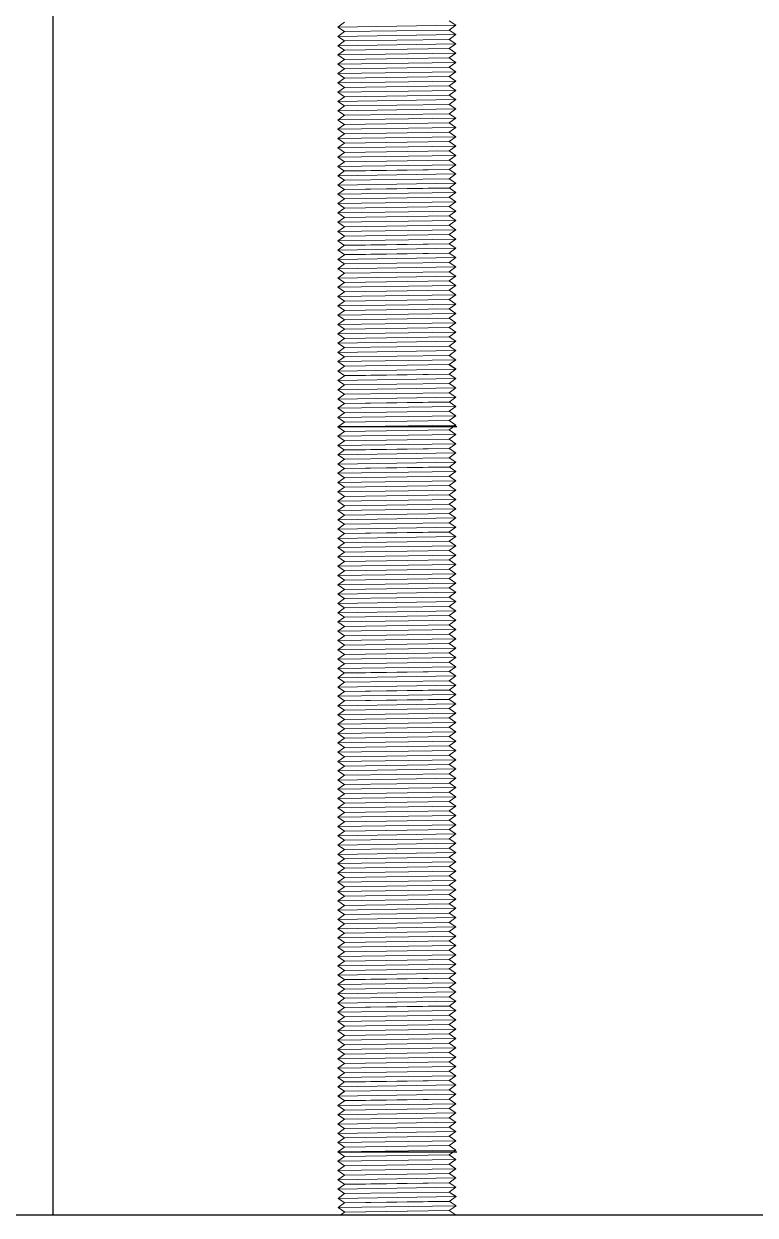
# Model space of a CAD drawing. Header units: millimetres. Extents: x -17263 to -7565, y 1486 to 4446.
# Drawn here: x -8847.3 to -8816.6, y 2402.3 to 2452.3 of the extents above; entities that cross this region are included whole.
import ezdxf

# ---------------------------------------------------------------- set-up
doc = ezdxf.new("R2010")
doc.units = ezdxf.units.MM
doc.layers.add('Color-7', color=7, linetype='Continuous', lineweight=0)
doc.layers.add('PIPING', color=3, linetype='Continuous')

msp = doc.modelspace()

# ---------------------------------------------------------------- linework, layer by layer
for p, q in [((-8846.033, 2496.521), (-8846.033, 2402.3)), ((-8880.865, 2402.3), (-8785.865, 2402.3)), ((-8880.414, 2402.3), (-8817.914, 2402.3)), ((-8880.377, 2402.3), (-8805.377, 2402.3))]:
    msp.add_line(p, q)
at = {"layer": 'Color-7', "linetype": 'Continuous', "lineweight": 0}
for p, q in [((-8829.41, 2452.447), (-8829.122, 2452.256)), ((-8833.802, 2452.381), (-8834.075, 2452.181)), ((-8834.075, 2452.181), (-8829.122, 2452.256)), ((-8833.796, 2451.99), (-8834.075, 2452.181)), ((-8833.802, 2451.989), (-8834.075, 2451.789)), ((-8833.802, 2451.989), (-8829.41, 2452.055)), ((-8833.796, 2451.99), (-8829.41, 2452.057)), ((-8833.796, 2451.99), (-8829.404, 2452.057)), ((-8829.41, 2452.057), (-8829.122, 2452.256)), ((-8829.41, 2452.055), (-8829.122, 2451.864)), ((-8834.075, 2451.79), (-8829.122, 2451.864)), ((-8833.796, 2451.598), (-8834.075, 2451.789)), ((-8833.802, 2451.599), (-8834.075, 2451.4)), ((-8834.075, 2451.4), (-8829.122, 2451.475)), ((-8833.802, 2451.599), (-8829.41, 2451.665)), ((-8833.796, 2451.598), (-8829.41, 2451.665)), ((-8833.796, 2451.598), (-8829.404, 2451.665)), ((-8829.41, 2451.665), (-8829.122, 2451.864)), ((-8829.41, 2451.665), (-8829.122, 2451.475)), ((-8829.41, 2451.275), (-8829.122, 2451.475)), ((-8833.796, 2451.209), (-8834.075, 2451.4)), ((-8833.802, 2451.208), (-8834.075, 2451.009)), ((-8834.075, 2451.009), (-8829.122, 2451.084)), ((-8833.796, 2450.818), (-8834.075, 2451.009)), ((-8833.802, 2451.208), (-8829.41, 2451.275)), ((-8833.796, 2451.209), (-8829.41, 2451.275)), ((-8833.796, 2451.209), (-8829.404, 2451.275)), ((-8829.41, 2451.275), (-8829.122, 2451.084)), ((-8829.41, 2450.885), (-8829.122, 2451.084)), ((-8833.802, 2450.819), (-8834.075, 2450.62)), ((-8834.075, 2450.62), (-8829.122, 2450.695)), ((-8833.796, 2450.429), (-8834.075, 2450.62)), ((-8833.802, 2450.819), (-8829.41, 2450.885)), ((-8833.802, 2450.428), (-8829.41, 2450.494)), ((-8833.796, 2450.818), (-8829.41, 2450.885)), ((-8833.796, 2450.818), (-8829.404, 2450.885)), ((-8833.796, 2450.429), (-8829.41, 2450.495)), ((-8833.796, 2450.429), (-8829.404, 2450.495)), ((-8829.41, 2450.885), (-8829.122, 2450.695)), ((-8829.41, 2450.495), (-8829.122, 2450.695)), ((-8829.41, 2450.494), (-8829.122, 2450.304)), ((-8833.802, 2450.428), (-8834.075, 2450.229)), ((-8834.075, 2450.229), (-8829.122, 2450.304)), ((-8833.796, 2450.038), (-8834.075, 2450.229)), ((-8833.802, 2450.039), (-8834.075, 2449.84)), ((-8833.802, 2450.039), (-8829.41, 2450.105)), ((-8833.796, 2450.038), (-8829.41, 2450.104)), ((-8833.796, 2450.038), (-8829.404, 2450.104)), ((-8829.41, 2450.104), (-8829.122, 2450.304)), ((-8829.41, 2450.105), (-8829.122, 2449.915)), ((-8834.075, 2449.84), (-8829.122, 2449.915)), ((-8833.796, 2449.649), (-8834.075, 2449.84)), ((-8833.802, 2449.649), (-8834.075, 2449.449)), ((-8834.075, 2449.449), (-8829.122, 2449.524)), ((-8833.796, 2449.258), (-8834.075, 2449.449)), ((-8833.802, 2449.649), (-8829.41, 2449.715)), ((-8833.796, 2449.649), (-8829.41, 2449.715)), ((-8833.796, 2449.649), (-8829.404, 2449.715)), ((-8829.41, 2449.715), (-8829.122, 2449.915)), ((-8829.41, 2449.715), (-8829.122, 2449.524)), ((-8829.41, 2449.325), (-8829.122, 2449.524)), ((-8833.802, 2449.259), (-8834.075, 2449.06)), ((-8834.075, 2449.06), (-8829.122, 2449.135)), ((-8833.796, 2448.868), (-8834.075, 2449.06)), ((-8833.802, 2449.259), (-8829.41, 2449.325)), ((-8833.802, 2448.868), (-8829.41, 2448.935)), ((-8833.796, 2449.258), (-8829.41, 2449.325)), ((-8833.796, 2449.258), (-8829.404, 2449.325)), ((-8833.796, 2448.869), (-8829.41, 2448.935)), ((-8833.796, 2448.869), (-8829.404, 2448.935)), ((-8829.41, 2449.325), (-8829.122, 2449.135)), ((-8829.41, 2448.935), (-8829.122, 2449.135)), ((-8829.41, 2448.935), (-8829.122, 2448.744)), ((-8833.802, 2448.868), (-8834.075, 2448.669)), ((-8834.075, 2448.669), (-8829.122, 2448.744)), ((-8833.796, 2448.478), (-8834.075, 2448.669)), ((-8833.802, 2448.479), (-8834.075, 2448.279)), ((-8833.802, 2448.479), (-8829.41, 2448.545)), ((-8833.796, 2448.478), (-8829.41, 2448.545)), ((-8833.796, 2448.478), (-8829.404, 2448.544)), ((-8829.41, 2448.545), (-8829.122, 2448.744)), ((-8829.41, 2448.545), (-8829.122, 2448.354)), ((-8834.075, 2448.28), (-8829.122, 2448.354)), ((-8833.796, 2448.088), (-8834.075, 2448.279)), ((-8833.802, 2448.088), (-8834.075, 2447.889)), ((-8834.075, 2447.889), (-8829.122, 2447.964)), ((-8833.802, 2448.088), (-8829.41, 2448.154)), ((-8833.796, 2448.088), (-8829.41, 2448.155)), ((-8833.796, 2448.088), (-8829.404, 2448.155)), ((-8829.41, 2448.155), (-8829.122, 2448.354)), ((-8829.41, 2448.154), (-8829.122, 2447.964)), ((-8829.41, 2447.764), (-8829.122, 2447.964)), ((-8833.796, 2447.698), (-8834.075, 2447.889)), ((-8833.802, 2447.699), (-8834.075, 2447.499)), ((-8834.075, 2447.5), (-8829.122, 2447.574)), ((-8833.796, 2447.308), (-8834.075, 2447.499)), ((-8833.802, 2447.699), (-8829.41, 2447.765)), ((-8833.796, 2447.698), (-8829.41, 2447.764)), ((-8833.796, 2447.698), (-8829.404, 2447.764)), ((-8829.41, 2447.765), (-8829.122, 2447.574)), ((-8829.41, 2447.375), (-8829.122, 2447.574)), ((-8833.802, 2447.307), (-8834.075, 2447.108)), ((-8834.075, 2447.108), (-8829.122, 2447.183)), ((-8833.796, 2446.917), (-8834.075, 2447.108)), ((-8833.802, 2447.307), (-8829.41, 2447.374)), ((-8833.802, 2446.918), (-8829.41, 2446.984)), ((-8833.796, 2447.309), (-8829.41, 2447.375)), ((-8833.796, 2447.309), (-8829.404, 2447.375)), ((-8833.796, 2446.917), (-8829.41, 2446.984)), ((-8833.796, 2446.917), (-8829.404, 2446.984)), ((-8829.41, 2447.374), (-8829.122, 2447.183)), ((-8829.41, 2446.984), (-8829.122, 2447.183)), ((-8829.41, 2446.984), (-8829.122, 2446.793)), ((-8833.802, 2446.918), (-8834.075, 2446.718)), ((-8834.075, 2446.719), (-8829.122, 2446.793)), ((-8833.796, 2446.527), (-8834.075, 2446.718)), ((-8833.802, 2446.527), (-8834.075, 2446.328)), ((-8833.802, 2446.527), (-8829.41, 2446.594)), ((-8833.796, 2446.528), (-8829.41, 2446.594)), ((-8833.796, 2446.528), (-8829.404, 2446.594)), ((-8829.41, 2446.594), (-8829.122, 2446.793)), ((-8829.41, 2446.594), (-8829.122, 2446.403)), ((-8834.075, 2446.328), (-8829.122, 2446.403)), ((-8833.796, 2446.137), (-8834.075, 2446.328)), ((-8833.802, 2446.138), (-8834.075, 2445.938)), ((-8834.075, 2445.938), (-8829.122, 2446.013)), ((-8833.796, 2445.747), (-8834.075, 2445.938)), ((-8833.802, 2446.138), (-8829.41, 2446.204)), ((-8833.796, 2446.137), (-8829.41, 2446.203)), ((-8833.796, 2446.137), (-8829.404, 2446.203)), ((-8829.41, 2446.203), (-8829.122, 2446.403)), ((-8829.41, 2446.204), (-8829.122, 2446.013)), ((-8829.41, 2445.814), (-8829.122, 2446.013)), ((-8833.802, 2445.747), (-8834.075, 2445.548)), ((-8834.075, 2445.548), (-8829.122, 2445.623)), ((-8833.796, 2445.357), (-8834.075, 2445.548)), ((-8833.802, 2445.747), (-8829.41, 2445.813)), ((-8833.796, 2445.747), (-8829.41, 2445.814)), ((-8833.796, 2445.747), (-8829.404, 2445.814)), ((-8829.41, 2445.813), (-8829.122, 2445.623)), ((-8829.41, 2445.423), (-8829.122, 2445.623)), ((-8833.802, 2445.358), (-8834.075, 2445.158)), ((-8834.075, 2445.158), (-8829.122, 2445.233)), ((-8833.796, 2444.967), (-8834.075, 2445.158)), ((-8833.802, 2444.967), (-8834.075, 2444.768)), ((-8833.802, 2445.358), (-8829.41, 2445.424)), ((-8833.802, 2444.967), (-8829.41, 2445.033)), ((-8833.796, 2445.357), (-8829.41, 2445.423)), ((-8833.796, 2445.357), (-8829.404, 2445.423)), ((-8833.796, 2444.967), (-8829.41, 2445.034)), ((-8833.796, 2444.967), (-8829.404, 2445.034)), ((-8829.41, 2445.424), (-8829.122, 2445.233)), ((-8829.41, 2445.034), (-8829.122, 2445.233)), ((-8829.41, 2445.033), (-8829.122, 2444.843)), ((-8834.075, 2444.768), (-8829.122, 2444.843)), ((-8833.796, 2444.577), (-8834.075, 2444.768)), ((-8833.802, 2444.577), (-8834.075, 2444.378)), ((-8834.075, 2444.378), (-8829.122, 2444.453)), ((-8833.802, 2444.577), (-8829.41, 2444.643)), ((-8833.796, 2444.577), (-8829.41, 2444.643)), ((-8833.796, 2444.577), (-8829.404, 2444.643)), ((-8829.41, 2444.643), (-8829.122, 2444.843)), ((-8829.41, 2444.643), (-8829.122, 2444.453)), ((-8829.41, 2444.253), (-8829.122, 2444.453)), ((-8833.796, 2444.187), (-8834.075, 2444.378)), ((-8833.802, 2444.186), (-8834.075, 2443.987)), ((-8834.075, 2443.987), (-8829.122, 2444.062)), ((-8833.796, 2443.796), (-8834.075, 2443.987)), ((-8833.802, 2444.186), (-8829.41, 2444.253)), ((-8833.796, 2444.187), (-8829.41, 2444.253)), ((-8833.796, 2444.187), (-8829.404, 2444.253)), ((-8829.41, 2444.253), (-8829.122, 2444.062)), ((-8829.41, 2443.863), (-8829.122, 2444.062)), ((-8833.802, 2443.797), (-8834.075, 2443.598)), ((-8834.075, 2443.598), (-8829.122, 2443.673)), ((-8833.796, 2443.407), (-8834.075, 2443.598)), ((-8833.802, 2443.797), (-8829.41, 2443.863)), ((-8833.802, 2443.406), (-8829.41, 2443.472)), ((-8833.796, 2443.796), (-8829.41, 2443.863)), ((-8833.796, 2443.796), (-8829.404, 2443.863)), ((-8833.796, 2443.407), (-8829.41, 2443.473)), ((-8833.796, 2443.407), (-8829.404, 2443.473)), ((-8829.41, 2443.863), (-8829.122, 2443.673)), ((-8829.41, 2443.473), (-8829.122, 2443.673)), ((-8829.41, 2443.473), (-8829.122, 2443.282)), ((-8833.802, 2443.406), (-8834.075, 2443.207)), ((-8834.075, 2443.207), (-8829.122, 2443.282)), ((-8833.796, 2443.016), (-8834.075, 2443.207)), ((-8833.802, 2443.017), (-8834.075, 2442.818)), ((-8833.802, 2443.017), (-8829.41, 2443.083)), ((-8833.796, 2443.016), (-8829.41, 2443.082)), ((-8833.796, 2443.016), (-8829.404, 2443.082)), ((-8829.41, 2443.082), (-8829.122, 2443.282)), ((-8829.41, 2443.083), (-8829.122, 2442.893)), ((-8834.075, 2442.818), (-8829.122, 2442.893)), ((-8833.796, 2442.627), (-8834.075, 2442.818)), ((-8833.802, 2442.624), (-8834.075, 2442.425)), ((-8834.075, 2442.425), (-8829.122, 2442.5)), ((-8833.802, 2442.624), (-8829.41, 2442.69)), ((-8833.796, 2442.627), (-8829.41, 2442.693)), ((-8833.796, 2442.627), (-8829.404, 2442.693)), ((-8829.41, 2442.693), (-8829.122, 2442.893)), ((-8829.41, 2442.69), (-8829.122, 2442.5)), ((-8829.41, 2442.3), (-8829.122, 2442.5)), ((-8833.796, 2442.234), (-8834.075, 2442.425)), ((-8833.802, 2442.234), (-8834.075, 2442.035)), ((-8834.075, 2442.035), (-8829.122, 2442.11)), ((-8833.796, 2441.844), (-8834.075, 2442.035)), ((-8833.802, 2442.234), (-8829.41, 2442.3)), ((-8833.796, 2442.234), (-8829.41, 2442.3)), ((-8833.796, 2442.234), (-8829.404, 2442.3)), ((-8829.41, 2442.3), (-8829.122, 2442.11)), ((-8829.41, 2441.91), (-8829.122, 2442.11)), ((-8833.802, 2441.843), (-8834.075, 2441.644)), ((-8834.075, 2441.644), (-8829.122, 2441.719)), ((-8833.796, 2441.453), (-8834.075, 2441.644)), ((-8833.802, 2441.454), (-8834.075, 2441.255)), ((-8833.802, 2441.843), (-8829.41, 2441.91)), ((-8833.802, 2441.454), (-8829.41, 2441.52)), ((-8833.796, 2441.844), (-8829.41, 2441.91)), ((-8833.796, 2441.844), (-8829.404, 2441.91)), ((-8833.796, 2441.453), (-8829.41, 2441.52)), ((-8833.796, 2441.453), (-8829.404, 2441.52)), ((-8829.41, 2441.91), (-8829.122, 2441.719)), ((-8829.41, 2441.52), (-8829.122, 2441.719)), ((-8829.41, 2441.52), (-8829.122, 2441.33)), ((-8834.075, 2441.255), (-8829.122, 2441.33)), ((-8833.796, 2441.064), (-8834.075, 2441.255)), ((-8833.802, 2441.063), (-8834.075, 2440.864)), ((-8834.075, 2440.864), (-8829.122, 2440.939)), ((-8833.802, 2441.063), (-8829.41, 2441.129)), ((-8833.796, 2441.064), (-8829.41, 2441.13)), ((-8833.796, 2441.064), (-8829.404, 2441.13)), ((-8829.41, 2441.13), (-8829.122, 2441.33)), ((-8829.41, 2441.13), (-8829.122, 2440.939)), ((-8829.41, 2440.739), (-8829.122, 2440.939)), ((-8833.796, 2440.673), (-8834.075, 2440.864)), ((-8833.802, 2440.674), (-8834.075, 2440.475)), ((-8834.075, 2440.475), (-8829.122, 2440.55)), ((-8833.796, 2440.284), (-8834.075, 2440.475)), ((-8833.802, 2440.674), (-8829.41, 2440.74)), ((-8833.796, 2440.673), (-8829.41, 2440.739)), ((-8833.796, 2440.673), (-8829.404, 2440.739)), ((-8829.41, 2440.74), (-8829.122, 2440.55)), ((-8829.41, 2440.35), (-8829.122, 2440.55)), ((-8833.802, 2440.28), (-8834.075, 2440.081)), ((-8834.075, 2440.081), (-8829.122, 2440.156)), ((-8833.796, 2439.89), (-8834.075, 2440.081)), ((-8833.802, 2440.28), (-8829.41, 2440.346)), ((-8833.802, 2439.89), (-8829.41, 2439.956)), ((-8833.796, 2440.284), (-8829.41, 2440.35)), ((-8833.796, 2440.284), (-8829.404, 2440.35)), ((-8833.796, 2439.89), (-8829.41, 2439.956)), ((-8833.796, 2439.89), (-8829.404, 2439.956)), ((-8829.41, 2440.346), (-8829.122, 2440.156)), ((-8829.41, 2439.956), (-8829.122, 2440.156)), ((-8829.41, 2439.956), (-8829.122, 2439.766)), ((-8833.802, 2439.89), (-8834.075, 2439.691)), ((-8834.075, 2439.691), (-8829.122, 2439.766)), ((-8833.796, 2439.5), (-8834.075, 2439.691)), ((-8833.802, 2439.5), (-8834.075, 2439.3)), ((-8833.802, 2439.5), (-8829.41, 2439.566)), ((-8833.796, 2439.5), (-8829.41, 2439.566)), ((-8833.796, 2439.5), (-8829.404, 2439.566)), ((-8829.41, 2439.566), (-8829.122, 2439.766)), ((-8829.41, 2439.566), (-8829.122, 2439.375)), ((-8834.075, 2439.3), (-8829.122, 2439.375)), ((-8833.796, 2439.109), (-8834.075, 2439.3)), ((-8833.802, 2439.11), (-8834.075, 2438.911)), ((-8834.075, 2438.911), (-8829.122, 2438.986)), ((-8833.802, 2439.11), (-8829.41, 2439.176)), ((-8833.796, 2439.109), (-8829.41, 2439.176)), ((-8833.796, 2439.109), (-8829.404, 2439.176)), ((-8829.41, 2439.176), (-8829.122, 2439.375)), ((-8829.41, 2439.176), (-8829.122, 2438.986)), ((-8829.41, 2438.786), (-8829.122, 2438.986)), ((-8833.796, 2438.72), (-8834.075, 2438.911)), ((-8833.802, 2438.719), (-8834.075, 2438.52)), ((-8834.075, 2438.52), (-8829.122, 2438.595)), ((-8833.796, 2438.329), (-8834.075, 2438.52)), ((-8833.802, 2438.719), (-8829.41, 2438.786)), ((-8833.796, 2438.72), (-8829.41, 2438.786)), ((-8833.796, 2438.72), (-8829.404, 2438.786)), ((-8829.41, 2438.786), (-8829.122, 2438.595)), ((-8829.41, 2438.395), (-8829.122, 2438.595)), ((-8833.802, 2438.33), (-8834.075, 2438.131)), ((-8834.075, 2438.131), (-8829.122, 2438.206)), ((-8833.796, 2437.94), (-8834.075, 2438.131)), ((-8833.796, 2437.94), (-8834.075, 2437.736)), ((-8833.802, 2437.936), (-8834.075, 2437.736)), ((-8833.802, 2438.33), (-8829.41, 2438.396)), ((-8833.796, 2438.329), (-8829.41, 2438.395)), ((-8833.796, 2438.329), (-8829.404, 2438.395)), ((-8833.796, 2437.94), (-8829.41, 2438.006)), ((-8833.796, 2437.94), (-8829.404, 2438.006)), ((-8829.41, 2438.396), (-8829.122, 2438.206)), ((-8829.41, 2438.006), (-8829.122, 2438.206)), ((-8829.41, 2438.002), (-8829.122, 2437.811)), ((-8829.404, 2438.006), (-8829.127, 2437.823)), ((-8834.075, 2437.736), (-8829.122, 2437.811)), ((-8833.796, 2437.545), (-8834.075, 2437.736)), ((-8833.802, 2437.541), (-8834.075, 2437.342)), ((-8833.802, 2437.541), (-8829.41, 2437.608)), ((-8833.796, 2437.545), (-8829.41, 2437.612)), ((-8833.796, 2437.545), (-8829.404, 2437.612)), ((-8829.41, 2437.612), (-8829.122, 2437.811)), ((-8829.41, 2437.608), (-8829.122, 2437.417)), ((-8834.075, 2437.342), (-8829.122, 2437.417)), ((-8833.796, 2437.151), (-8834.075, 2437.342)), ((-8833.802, 2437.152), (-8834.075, 2436.952)), ((-8834.075, 2436.953), (-8829.122, 2437.027)), ((-8833.796, 2436.761), (-8834.075, 2436.952)), ((-8833.802, 2437.152), (-8829.41, 2437.218)), ((-8833.796, 2437.151), (-8829.41, 2437.218)), ((-8833.796, 2437.151), (-8829.404, 2437.218)), ((-8829.41, 2437.218), (-8829.122, 2437.417)), ((-8829.41, 2437.218), (-8829.122, 2437.027)), ((-8829.41, 2436.828), (-8829.122, 2437.027)), ((-8833.802, 2436.761), (-8834.075, 2436.562)), ((-8834.075, 2436.562), (-8829.122, 2436.637)), ((-8833.796, 2436.371), (-8834.075, 2436.562)), ((-8833.802, 2436.761), (-8829.41, 2436.828)), ((-8833.802, 2436.372), (-8829.41, 2436.438)), ((-8833.796, 2436.762), (-8829.41, 2436.828)), ((-8833.796, 2436.762), (-8829.404, 2436.828)), ((-8833.796, 2436.371), (-8829.41, 2436.437)), ((-8833.796, 2436.371), (-8829.404, 2436.437)), ((-8829.41, 2436.828), (-8829.122, 2436.637)), ((-8829.41, 2436.437), (-8829.122, 2436.637)), ((-8829.41, 2436.438), (-8829.122, 2436.247)), ((-8833.802, 2436.372), (-8834.075, 2436.172)), ((-8834.075, 2436.172), (-8829.122, 2436.247)), ((-8833.796, 2435.981), (-8834.075, 2436.172)), ((-8833.802, 2435.981), (-8834.075, 2435.782)), ((-8833.802, 2435.981), (-8829.41, 2436.047)), ((-8833.796, 2435.981), (-8829.41, 2436.048)), ((-8833.796, 2435.981), (-8829.404, 2436.048)), ((-8829.41, 2436.048), (-8829.122, 2436.247)), ((-8829.41, 2436.047), (-8829.122, 2435.857)), ((-8834.075, 2435.782), (-8829.122, 2435.857)), ((-8833.796, 2435.591), (-8834.075, 2435.782)), ((-8833.802, 2435.592), (-8834.075, 2435.392)), ((-8833.802, 2435.592), (-8834.075, 2435.392)), ((-8834.075, 2435.393), (-8829.122, 2435.467)), ((-8834.075, 2435.393), (-8829.122, 2435.467)), ((-8833.802, 2435.592), (-8829.41, 2435.658)), ((-8833.802, 2435.592), (-8829.41, 2435.658)), ((-8833.796, 2435.591), (-8829.41, 2435.657)), ((-8833.796, 2435.591), (-8829.404, 2435.657)), ((-8829.41, 2435.657), (-8829.122, 2435.857)), ((-8829.41, 2435.658), (-8829.122, 2435.467)), ((-8829.41, 2435.658), (-8829.122, 2435.467)), ((-8829.41, 2435.268), (-8829.122, 2435.467)), ((-8829.237, 2435.388), (-8829.122, 2435.467)), ((-8833.796, 2435.201), (-8834.075, 2435.392)), ((-8833.802, 2435.202), (-8834.075, 2435.003)), ((-8834.075, 2435.003), (-8829.122, 2435.078)), ((-8833.796, 2434.812), (-8834.075, 2435.003)), ((-8833.802, 2435.202), (-8829.41, 2435.268)), ((-8833.796, 2435.201), (-8829.41, 2435.268)), ((-8833.796, 2435.201), (-8829.404, 2435.268)), ((-8829.41, 2435.268), (-8829.122, 2435.078)), ((-8829.41, 2434.878), (-8829.122, 2435.078)), ((-8833.802, 2434.811), (-8834.075, 2434.612)), ((-8834.075, 2434.612), (-8829.122, 2434.687)), ((-8833.796, 2434.421), (-8834.075, 2434.612)), ((-8833.802, 2434.811), (-8829.41, 2434.878)), ((-8833.802, 2434.422), (-8829.41, 2434.488)), ((-8833.796, 2434.812), (-8829.41, 2434.878)), ((-8833.796, 2434.812), (-8829.404, 2434.878)), ((-8833.796, 2434.421), (-8829.41, 2434.488)), ((-8833.796, 2434.421), (-8829.404, 2434.488)), ((-8829.41, 2434.878), (-8829.122, 2434.687)), ((-8829.41, 2434.488), (-8829.122, 2434.687)), ((-8829.41, 2434.488), (-8829.122, 2434.298)), ((-8833.802, 2434.422), (-8834.075, 2434.223)), ((-8834.075, 2434.223), (-8829.122, 2434.298)), ((-8833.796, 2434.032), (-8834.075, 2434.223)), ((-8833.802, 2434.031), (-8834.075, 2433.832)), ((-8833.802, 2434.031), (-8829.41, 2434.097)), ((-8833.796, 2434.032), (-8829.41, 2434.098)), ((-8833.796, 2434.032), (-8829.404, 2434.098)), ((-8829.41, 2434.098), (-8829.122, 2434.298)), ((-8829.41, 2434.097), (-8829.122, 2433.907)), ((-8834.075, 2433.832), (-8829.122, 2433.907)), ((-8833.796, 2433.641), (-8834.075, 2433.832)), ((-8833.802, 2433.642), (-8834.075, 2433.443)), ((-8834.075, 2433.443), (-8829.122, 2433.518)), ((-8833.796, 2433.252), (-8834.075, 2433.443)), ((-8833.802, 2433.642), (-8829.41, 2433.708)), ((-8833.796, 2433.641), (-8829.41, 2433.707)), ((-8833.796, 2433.641), (-8829.404, 2433.707)), ((-8829.41, 2433.707), (-8829.122, 2433.907)), ((-8829.41, 2433.708), (-8829.122, 2433.518)), ((-8829.41, 2433.318), (-8829.122, 2433.518)), ((-8833.802, 2433.252), (-8834.075, 2433.052)), ((-8834.075, 2433.052), (-8829.122, 2433.127)), ((-8833.796, 2432.861), (-8834.075, 2433.052)), ((-8833.802, 2433.252), (-8829.41, 2433.318)), ((-8833.802, 2432.862), (-8829.41, 2432.928)), ((-8833.796, 2433.252), (-8829.41, 2433.318)), ((-8833.796, 2433.252), (-8829.404, 2433.318)), ((-8833.796, 2432.861), (-8829.41, 2432.928)), ((-8833.796, 2432.861), (-8829.404, 2432.928)), ((-8829.41, 2433.318), (-8829.122, 2433.127)), ((-8829.41, 2432.928), (-8829.122, 2433.127)), ((-8829.41, 2432.928), (-8829.122, 2432.738)), ((-8833.802, 2432.862), (-8834.075, 2432.663)), ((-8834.075, 2432.663), (-8829.122, 2432.738)), ((-8833.796, 2432.471), (-8834.075, 2432.663)), ((-8833.802, 2432.471), (-8834.075, 2432.272)), ((-8833.802, 2432.471), (-8829.41, 2432.538)), ((-8833.796, 2432.472), (-8829.41, 2432.538)), ((-8833.796, 2432.472), (-8829.404, 2432.538)), ((-8829.41, 2432.538), (-8829.122, 2432.738)), ((-8829.41, 2432.538), (-8829.122, 2432.347)), ((-8834.075, 2432.272), (-8829.122, 2432.347)), ((-8833.796, 2432.081), (-8834.075, 2432.272)), ((-8833.802, 2432.082), (-8834.075, 2431.882)), ((-8834.075, 2431.883), (-8829.122, 2431.957)), ((-8833.802, 2432.082), (-8829.41, 2432.148)), ((-8833.796, 2432.081), (-8829.41, 2432.148)), ((-8833.796, 2432.081), (-8829.404, 2432.147)), ((-8829.41, 2432.148), (-8829.122, 2432.347)), ((-8829.41, 2432.148), (-8829.122, 2431.957)), ((-8829.41, 2431.758), (-8829.122, 2431.957)), ((-8833.796, 2431.691), (-8834.075, 2431.882)), ((-8833.802, 2431.691), (-8834.075, 2431.492)), ((-8834.075, 2431.492), (-8829.122, 2431.567)), ((-8833.796, 2431.301), (-8834.075, 2431.492)), ((-8833.802, 2431.691), (-8829.41, 2431.757)), ((-8833.796, 2431.691), (-8829.41, 2431.758)), ((-8833.796, 2431.691), (-8829.404, 2431.758)), ((-8829.41, 2431.757), (-8829.122, 2431.567)), ((-8829.41, 2431.367), (-8829.122, 2431.567)), ((-8833.802, 2431.302), (-8834.075, 2431.102)), ((-8834.075, 2431.103), (-8829.122, 2431.177)), ((-8833.796, 2430.911), (-8834.075, 2431.102)), ((-8833.802, 2431.302), (-8829.41, 2431.368)), ((-8833.802, 2430.91), (-8829.41, 2430.977)), ((-8833.796, 2431.301), (-8829.41, 2431.367)), ((-8833.796, 2431.301), (-8829.404, 2431.367)), ((-8833.796, 2430.911), (-8829.41, 2430.978)), ((-8833.796, 2430.911), (-8829.404, 2430.978)), ((-8829.41, 2431.368), (-8829.122, 2431.177)), ((-8829.41, 2430.978), (-8829.122, 2431.177)), ((-8829.41, 2430.977), (-8829.122, 2430.786)), ((-8833.802, 2430.91), (-8834.075, 2430.711)), ((-8834.075, 2430.711), (-8829.122, 2430.786)), ((-8833.796, 2430.52), (-8834.075, 2430.711)), ((-8833.802, 2430.521), (-8834.075, 2430.321)), ((-8833.802, 2430.521), (-8829.41, 2430.587)), ((-8833.796, 2430.52), (-8829.41, 2430.587)), ((-8833.796, 2430.52), (-8829.404, 2430.587)), ((-8829.41, 2430.587), (-8829.122, 2430.786)), ((-8829.41, 2430.587), (-8829.122, 2430.396)), ((-8834.075, 2430.322), (-8829.122, 2430.396)), ((-8833.796, 2430.13), (-8834.075, 2430.321)), ((-8833.802, 2430.13), (-8834.075, 2429.931)), ((-8834.075, 2429.931), (-8829.122, 2430.006)), ((-8833.796, 2429.74), (-8834.075, 2429.931)), ((-8833.802, 2430.13), (-8829.41, 2430.197)), ((-8833.796, 2430.13), (-8829.41, 2430.197)), ((-8833.796, 2430.13), (-8829.404, 2430.197)), ((-8829.41, 2430.197), (-8829.122, 2430.396)), ((-8829.41, 2430.197), (-8829.122, 2430.006)), ((-8829.41, 2429.806), (-8829.122, 2430.006)), ((-8833.802, 2429.741), (-8834.075, 2429.541)), ((-8834.075, 2429.541), (-8829.122, 2429.616)), ((-8833.796, 2429.35), (-8834.075, 2429.541)), ((-8833.802, 2429.741), (-8829.41, 2429.807)), ((-8833.796, 2429.74), (-8829.41, 2429.806)), ((-8833.796, 2429.74), (-8829.404, 2429.806)), ((-8829.41, 2429.807), (-8829.122, 2429.616)), ((-8829.41, 2429.417), (-8829.122, 2429.616)), ((-8833.802, 2429.35), (-8834.075, 2429.151)), ((-8834.075, 2429.151), (-8829.122, 2429.226)), ((-8833.796, 2428.96), (-8834.075, 2429.151)), ((-8833.802, 2428.961), (-8834.075, 2428.761)), ((-8833.802, 2429.35), (-8829.41, 2429.416)), ((-8833.802, 2428.961), (-8829.41, 2429.027)), ((-8833.796, 2429.35), (-8829.41, 2429.417)), ((-8833.796, 2429.35), (-8829.404, 2429.417)), ((-8833.796, 2428.96), (-8829.41, 2429.026)), ((-8833.796, 2428.96), (-8829.404, 2429.026)), ((-8829.41, 2429.416), (-8829.122, 2429.226)), ((-8829.41, 2429.026), (-8829.122, 2429.226)), ((-8829.41, 2429.027), (-8829.122, 2428.836)), ((-8834.075, 2428.761), (-8829.122, 2428.836)), ((-8833.796, 2428.57), (-8834.075, 2428.761)), ((-8833.802, 2428.57), (-8834.075, 2428.371)), ((-8834.075, 2428.371), (-8829.122, 2428.446)), ((-8833.802, 2428.57), (-8829.41, 2428.636)), ((-8833.796, 2428.57), (-8829.41, 2428.637)), ((-8833.796, 2428.57), (-8829.404, 2428.637)), ((-8829.41, 2428.637), (-8829.122, 2428.836)), ((-8829.41, 2428.636), (-8829.122, 2428.446)), ((-8829.41, 2428.246), (-8829.122, 2428.446)), ((-8833.796, 2428.18), (-8834.075, 2428.371)), ((-8833.802, 2428.18), (-8834.075, 2427.981)), ((-8834.075, 2427.981), (-8829.122, 2428.056)), ((-8833.796, 2427.79), (-8834.075, 2427.981)), ((-8833.802, 2428.18), (-8829.41, 2428.246)), ((-8833.796, 2428.18), (-8829.41, 2428.246)), ((-8833.796, 2428.18), (-8829.404, 2428.246)), ((-8829.41, 2428.246), (-8829.122, 2428.056)), ((-8829.41, 2427.856), (-8829.122, 2428.056)), ((-8833.802, 2427.789), (-8834.075, 2427.59)), ((-8834.075, 2427.59), (-8829.122, 2427.665)), ((-8833.796, 2427.399), (-8834.075, 2427.59)), ((-8833.802, 2427.789), (-8829.41, 2427.856)), ((-8833.802, 2427.4), (-8829.41, 2427.466)), ((-8833.796, 2427.79), (-8829.41, 2427.856)), ((-8833.796, 2427.79), (-8829.404, 2427.856)), ((-8833.796, 2427.399), (-8829.41, 2427.466)), ((-8833.796, 2427.399), (-8829.404, 2427.466)), ((-8829.41, 2427.856), (-8829.122, 2427.665)), ((-8829.41, 2427.466), (-8829.122, 2427.665)), ((-8829.41, 2427.466), (-8829.122, 2427.276)), ((-8833.802, 2427.4), (-8834.075, 2427.201)), ((-8834.075, 2427.201), (-8829.122, 2427.276)), ((-8833.796, 2427.01), (-8834.075, 2427.201)), ((-8833.802, 2427.009), (-8834.075, 2426.81)), ((-8833.802, 2427.009), (-8829.41, 2427.075)), ((-8833.796, 2427.01), (-8829.41, 2427.076)), ((-8833.796, 2427.01), (-8829.404, 2427.076)), ((-8829.41, 2427.076), (-8829.122, 2427.276)), ((-8829.41, 2427.076), (-8829.122, 2426.885)), ((-8834.075, 2426.81), (-8829.122, 2426.885)), ((-8833.796, 2426.619), (-8834.075, 2426.81)), ((-8833.802, 2426.62), (-8834.075, 2426.421)), ((-8834.075, 2426.421), (-8829.122, 2426.496)), ((-8833.796, 2426.23), (-8834.075, 2426.421)), ((-8833.802, 2426.62), (-8829.41, 2426.686)), ((-8833.796, 2426.619), (-8829.41, 2426.685)), ((-8833.796, 2426.619), (-8829.404, 2426.685)), ((-8829.41, 2426.685), (-8829.122, 2426.885)), ((-8829.41, 2426.686), (-8829.122, 2426.496)), ((-8829.41, 2426.296), (-8829.122, 2426.496)), ((-8833.802, 2426.227), (-8834.075, 2426.028)), ((-8834.075, 2426.028), (-8829.122, 2426.103)), ((-8833.796, 2425.837), (-8834.075, 2426.028)), ((-8833.802, 2426.227), (-8829.41, 2426.293)), ((-8833.796, 2426.23), (-8829.41, 2426.296)), ((-8833.796, 2426.23), (-8829.404, 2426.296)), ((-8829.41, 2426.293), (-8829.122, 2426.103)), ((-8829.41, 2425.903), (-8829.122, 2426.103)), ((-8833.802, 2425.837), (-8834.075, 2425.638)), ((-8834.075, 2425.638), (-8829.122, 2425.713)), ((-8833.796, 2425.447), (-8834.075, 2425.638)), ((-8833.802, 2425.446), (-8834.075, 2425.247)), ((-8833.802, 2425.837), (-8829.41, 2425.903)), ((-8833.802, 2425.446), (-8829.41, 2425.513)), ((-8833.796, 2425.837), (-8829.41, 2425.903)), ((-8833.796, 2425.837), (-8829.404, 2425.903)), ((-8833.796, 2425.447), (-8829.41, 2425.513)), ((-8833.796, 2425.447), (-8829.404, 2425.513)), ((-8829.41, 2425.903), (-8829.122, 2425.713)), ((-8829.41, 2425.513), (-8829.122, 2425.713)), ((-8829.41, 2425.513), (-8829.122, 2425.322)), ((-8834.075, 2425.247), (-8829.122, 2425.322)), ((-8833.796, 2425.056), (-8834.075, 2425.247)), ((-8833.802, 2425.057), (-8834.075, 2424.858)), ((-8834.075, 2424.858), (-8829.122, 2424.933)), ((-8833.802, 2425.057), (-8829.41, 2425.123)), ((-8833.796, 2425.056), (-8829.41, 2425.123)), ((-8833.796, 2425.056), (-8829.404, 2425.123)), ((-8829.41, 2425.123), (-8829.122, 2425.322)), ((-8829.41, 2425.123), (-8829.122, 2424.933)), ((-8829.41, 2424.733), (-8829.122, 2424.933)), ((-8833.796, 2424.667), (-8834.075, 2424.858)), ((-8833.802, 2424.666), (-8834.075, 2424.467)), ((-8834.075, 2424.467), (-8829.122, 2424.542)), ((-8833.796, 2424.276), (-8834.075, 2424.467)), ((-8833.802, 2424.666), (-8829.41, 2424.732)), ((-8833.796, 2424.667), (-8829.41, 2424.733)), ((-8833.796, 2424.667), (-8829.404, 2424.733)), ((-8829.41, 2424.733), (-8829.122, 2424.542)), ((-8829.41, 2424.342), (-8829.122, 2424.542)), ((-8833.802, 2424.277), (-8834.075, 2424.078)), ((-8834.075, 2424.078), (-8829.122, 2424.153)), ((-8833.796, 2423.887), (-8834.075, 2424.078)), ((-8833.802, 2424.277), (-8829.41, 2424.343)), ((-8833.802, 2423.883), (-8829.41, 2423.949)), ((-8833.796, 2424.276), (-8829.41, 2424.342)), ((-8833.796, 2424.276), (-8829.404, 2424.342)), ((-8833.796, 2423.887), (-8829.41, 2423.953)), ((-8833.796, 2423.887), (-8829.404, 2423.953)), ((-8829.41, 2424.343), (-8829.122, 2424.153)), ((-8829.41, 2423.953), (-8829.122, 2424.153)), ((-8829.41, 2423.949), (-8829.122, 2423.759)), ((-8833.802, 2423.883), (-8834.075, 2423.684)), ((-8834.075, 2423.684), (-8829.122, 2423.759)), ((-8833.796, 2423.493), (-8834.075, 2423.684)), ((-8833.802, 2423.493), (-8834.075, 2423.294)), ((-8833.802, 2423.493), (-8829.41, 2423.559)), ((-8833.796, 2423.493), (-8829.41, 2423.559)), ((-8833.796, 2423.493), (-8829.404, 2423.559)), ((-8829.41, 2423.559), (-8829.122, 2423.759)), ((-8829.41, 2423.559), (-8829.122, 2423.369)), ((-8834.075, 2423.294), (-8829.122, 2423.369)), ((-8833.796, 2423.103), (-8834.075, 2423.294)), ((-8833.802, 2423.103), (-8834.075, 2422.903)), ((-8834.075, 2422.903), (-8829.122, 2422.978)), ((-8833.802, 2423.103), (-8829.41, 2423.169)), ((-8833.796, 2423.103), (-8829.41, 2423.169)), ((-8833.796, 2423.103), (-8829.404, 2423.169)), ((-8829.41, 2423.169), (-8829.122, 2423.369)), ((-8829.41, 2423.169), (-8829.122, 2422.978)), ((-8829.41, 2422.779), (-8829.122, 2422.978)), ((-8833.796, 2422.712), (-8834.075, 2422.903)), ((-8833.802, 2422.713), (-8834.075, 2422.514)), ((-8834.075, 2422.514), (-8829.122, 2422.589)), ((-8833.796, 2422.323), (-8834.075, 2422.514)), ((-8833.802, 2422.713), (-8829.41, 2422.779)), ((-8833.796, 2422.712), (-8829.41, 2422.779)), ((-8833.796, 2422.712), (-8829.404, 2422.779)), ((-8829.41, 2422.779), (-8829.122, 2422.589)), ((-8829.41, 2422.389), (-8829.122, 2422.589)), ((-8833.802, 2422.322), (-8834.075, 2422.123)), ((-8834.075, 2422.123), (-8829.122, 2422.198)), ((-8833.796, 2421.932), (-8834.075, 2422.123)), ((-8833.802, 2421.933), (-8834.075, 2421.734)), ((-8833.802, 2422.322), (-8829.41, 2422.389)), ((-8833.802, 2421.933), (-8829.41, 2421.999)), ((-8833.796, 2422.323), (-8829.41, 2422.389)), ((-8833.796, 2422.323), (-8829.404, 2422.389)), ((-8833.796, 2421.932), (-8829.41, 2421.998)), ((-8833.796, 2421.932), (-8829.404, 2421.998)), ((-8829.41, 2422.389), (-8829.122, 2422.198)), ((-8829.41, 2421.998), (-8829.122, 2422.198)), ((-8829.41, 2421.999), (-8829.122, 2421.809)), ((-8834.075, 2421.734), (-8829.122, 2421.809)), ((-8833.796, 2421.543), (-8834.075, 2421.734)), ((-8833.802, 2421.541), (-8834.075, 2421.342)), ((-8833.802, 2421.541), (-8829.41, 2421.607)), ((-8833.796, 2421.543), (-8829.41, 2421.609)), ((-8833.796, 2421.543), (-8829.404, 2421.609)), ((-8829.41, 2421.609), (-8829.122, 2421.809)), ((-8829.41, 2421.607), (-8829.122, 2421.417)), ((-8834.075, 2421.342), (-8829.122, 2421.417)), ((-8833.796, 2421.151), (-8834.075, 2421.342)), ((-8833.802, 2421.151), (-8834.075, 2420.952)), ((-8834.075, 2420.952), (-8829.122, 2421.027)), ((-8833.796, 2420.761), (-8834.075, 2420.952)), ((-8833.802, 2421.151), (-8829.41, 2421.218)), ((-8833.796, 2421.151), (-8829.41, 2421.217)), ((-8833.796, 2421.151), (-8829.404, 2421.217)), ((-8829.41, 2421.217), (-8829.122, 2421.417)), ((-8829.41, 2421.218), (-8829.122, 2421.027)), ((-8829.41, 2420.827), (-8829.122, 2421.027)), ((-8833.802, 2420.761), (-8834.075, 2420.562)), ((-8834.075, 2420.562), (-8829.122, 2420.637)), ((-8833.796, 2420.37), (-8834.075, 2420.562)), ((-8833.802, 2420.761), (-8829.41, 2420.827)), ((-8833.802, 2420.371), (-8829.41, 2420.437)), ((-8833.796, 2420.761), (-8829.41, 2420.827)), ((-8833.796, 2420.761), (-8829.404, 2420.827)), ((-8833.796, 2420.371), (-8829.41, 2420.437)), ((-8833.796, 2420.371), (-8829.404, 2420.437)), ((-8829.41, 2420.827), (-8829.122, 2420.637)), ((-8829.41, 2420.437), (-8829.122, 2420.637)), ((-8829.41, 2420.438), (-8829.122, 2420.247)), ((-8833.802, 2420.371), (-8834.075, 2420.172)), ((-8834.075, 2420.172), (-8829.122, 2420.247)), ((-8833.796, 2419.981), (-8834.075, 2420.172)), ((-8833.802, 2419.98), (-8834.075, 2419.781)), ((-8833.802, 2419.98), (-8829.41, 2420.047)), ((-8833.796, 2419.981), (-8829.41, 2420.047)), ((-8833.796, 2419.981), (-8829.404, 2420.047)), ((-8829.41, 2420.047), (-8829.122, 2420.247)), ((-8829.41, 2420.047), (-8829.122, 2419.856)), ((-8834.075, 2419.781), (-8829.122, 2419.856)), ((-8833.796, 2419.59), (-8834.075, 2419.781)), ((-8833.802, 2419.591), (-8834.075, 2419.392)), ((-8834.075, 2419.392), (-8829.122, 2419.467)), ((-8833.802, 2419.591), (-8829.41, 2419.657)), ((-8833.796, 2419.59), (-8829.41, 2419.657)), ((-8833.796, 2419.59), (-8829.404, 2419.657)), ((-8829.41, 2419.657), (-8829.122, 2419.856)), ((-8829.41, 2419.658), (-8829.122, 2419.467)), ((-8829.41, 2419.267), (-8829.122, 2419.467)), ((-8833.796, 2419.201), (-8834.075, 2419.392)), ((-8833.802, 2419.201), (-8834.075, 2419.002)), ((-8834.075, 2419.002), (-8829.122, 2419.077)), ((-8833.796, 2418.811), (-8834.075, 2419.002)), ((-8833.802, 2419.201), (-8829.41, 2419.267)), ((-8833.796, 2419.201), (-8829.41, 2419.267)), ((-8833.796, 2419.201), (-8829.404, 2419.267)), ((-8829.41, 2419.267), (-8829.122, 2419.077)), ((-8829.41, 2418.877), (-8829.122, 2419.077)), ((-8833.802, 2418.811), (-8834.075, 2418.612)), ((-8834.075, 2418.612), (-8829.122, 2418.687)), ((-8833.796, 2418.421), (-8834.075, 2418.612)), ((-8833.802, 2418.421), (-8834.075, 2418.221)), ((-8833.802, 2418.811), (-8829.41, 2418.877)), ((-8833.802, 2418.421), (-8829.41, 2418.487)), ((-8833.796, 2418.811), (-8829.41, 2418.877)), ((-8833.796, 2418.811), (-8829.404, 2418.877)), ((-8833.796, 2418.421), (-8829.41, 2418.487)), ((-8833.796, 2418.421), (-8829.404, 2418.487)), ((-8829.41, 2418.878), (-8829.122, 2418.687)), ((-8829.41, 2418.487), (-8829.122, 2418.687)), ((-8829.41, 2418.487), (-8829.122, 2418.296)), ((-8834.075, 2418.221), (-8829.122, 2418.296)), ((-8833.796, 2418.03), (-8834.075, 2418.221)), ((-8833.802, 2418.031), (-8834.075, 2417.832)), ((-8833.802, 2418.031), (-8829.41, 2418.097)), ((-8833.796, 2418.03), (-8829.41, 2418.097)), ((-8833.796, 2418.03), (-8829.404, 2418.097)), ((-8829.41, 2418.097), (-8829.122, 2418.296)), ((-8829.41, 2418.097), (-8829.122, 2417.907)), ((-8834.075, 2417.832), (-8829.122, 2417.907)), ((-8833.796, 2417.641), (-8834.075, 2417.832)), ((-8833.802, 2417.64), (-8834.075, 2417.441)), ((-8834.075, 2417.441), (-8829.122, 2417.516)), ((-8833.796, 2417.25), (-8834.075, 2417.441)), ((-8833.802, 2417.64), (-8829.41, 2417.707)), ((-8833.796, 2417.641), (-8829.41, 2417.707)), ((-8833.796, 2417.641), (-8829.404, 2417.707)), ((-8829.41, 2417.707), (-8829.122, 2417.907)), ((-8829.41, 2417.707), (-8829.122, 2417.516)), ((-8829.41, 2417.317), (-8829.122, 2417.516)), ((-8833.802, 2417.251), (-8834.075, 2417.052)), ((-8834.075, 2417.052), (-8829.122, 2417.127)), ((-8833.796, 2416.861), (-8834.075, 2417.052)), ((-8833.802, 2417.251), (-8829.41, 2417.317)), ((-8833.802, 2416.86), (-8829.41, 2416.926)), ((-8833.796, 2417.25), (-8829.41, 2417.317)), ((-8833.796, 2417.25), (-8829.404, 2417.316)), ((-8833.796, 2416.861), (-8829.41, 2416.927)), ((-8833.796, 2416.861), (-8829.404, 2416.927)), ((-8829.41, 2417.317), (-8829.122, 2417.127)), ((-8829.41, 2416.927), (-8829.122, 2417.127)), ((-8829.41, 2416.926), (-8829.122, 2416.736)), ((-8833.802, 2416.86), (-8834.075, 2416.661)), ((-8834.075, 2416.661), (-8829.122, 2416.736)), ((-8833.796, 2416.47), (-8834.075, 2416.661)), ((-8833.802, 2416.47), (-8834.075, 2416.271)), ((-8833.802, 2416.47), (-8829.41, 2416.536)), ((-8833.796, 2416.47), (-8829.41, 2416.536)), ((-8833.796, 2416.47), (-8829.404, 2416.536)), ((-8829.41, 2416.536), (-8829.122, 2416.736)), ((-8829.41, 2416.536), (-8829.122, 2416.346)), ((-8834.075, 2416.271), (-8829.122, 2416.346)), ((-8833.796, 2416.08), (-8834.075, 2416.271)), ((-8833.802, 2416.08), (-8834.075, 2415.88)), ((-8834.075, 2415.88), (-8829.122, 2415.955)), ((-8833.802, 2416.08), (-8829.41, 2416.146)), ((-8833.796, 2416.08), (-8829.41, 2416.146)), ((-8833.796, 2416.08), (-8829.404, 2416.146)), ((-8829.41, 2416.146), (-8829.122, 2416.346)), ((-8829.41, 2416.146), (-8829.122, 2415.955)), ((-8829.41, 2415.756), (-8829.122, 2415.955)), ((-8833.796, 2415.689), (-8834.075, 2415.88)), ((-8833.802, 2415.69), (-8834.075, 2415.491)), ((-8834.075, 2415.491), (-8829.122, 2415.566)), ((-8833.796, 2415.3), (-8834.075, 2415.491)), ((-8833.802, 2415.69), (-8829.41, 2415.756)), ((-8833.796, 2415.689), (-8829.41, 2415.756)), ((-8833.796, 2415.689), (-8829.404, 2415.756)), ((-8829.41, 2415.756), (-8829.122, 2415.566)), ((-8829.41, 2415.366), (-8829.122, 2415.566)), ((-8833.802, 2415.299), (-8834.075, 2415.1)), ((-8834.075, 2415.1), (-8829.122, 2415.175)), ((-8833.796, 2414.909), (-8834.075, 2415.1)), ((-8833.802, 2415.299), (-8829.41, 2415.366)), ((-8833.802, 2414.91), (-8829.41, 2414.976)), ((-8833.796, 2415.3), (-8829.41, 2415.366)), ((-8833.796, 2415.3), (-8829.404, 2415.366)), ((-8833.796, 2414.909), (-8829.41, 2414.975)), ((-8833.796, 2414.909), (-8829.404, 2414.975)), ((-8829.41, 2415.366), (-8829.122, 2415.175)), ((-8829.41, 2414.975), (-8829.122, 2415.175)), ((-8829.41, 2414.976), (-8829.122, 2414.786)), ((-8833.802, 2414.91), (-8834.075, 2414.711)), ((-8834.075, 2414.711), (-8829.122, 2414.786)), ((-8833.796, 2414.52), (-8834.075, 2414.711)), ((-8833.802, 2414.519), (-8834.075, 2414.32)), ((-8833.802, 2414.519), (-8829.41, 2414.585)), ((-8833.796, 2414.52), (-8829.41, 2414.586)), ((-8833.796, 2414.52), (-8829.404, 2414.586)), ((-8829.41, 2414.586), (-8829.122, 2414.786)), ((-8829.41, 2414.586), (-8829.122, 2414.395)), ((-8834.075, 2414.32), (-8829.122, 2414.395)), ((-8833.796, 2414.129), (-8834.075, 2414.32)), ((-8833.802, 2414.129), (-8834.075, 2413.93)), ((-8834.075, 2413.93), (-8829.122, 2414.005)), ((-8833.796, 2413.739), (-8834.075, 2413.93)), ((-8833.802, 2414.129), (-8829.41, 2414.196)), ((-8833.796, 2414.129), (-8829.41, 2414.195)), ((-8833.796, 2414.129), (-8829.404, 2414.195)), ((-8829.41, 2414.195), (-8829.122, 2414.395)), ((-8829.41, 2414.196), (-8829.122, 2414.005)), ((-8829.41, 2413.806), (-8829.122, 2414.005)), ((-8833.802, 2413.739), (-8834.075, 2413.54)), ((-8834.075, 2413.54), (-8829.122, 2413.615)), ((-8833.796, 2413.349), (-8834.075, 2413.54)), ((-8833.802, 2413.739), (-8829.41, 2413.805)), ((-8833.802, 2413.349), (-8829.41, 2413.416)), ((-8833.796, 2413.739), (-8829.41, 2413.806)), ((-8833.796, 2413.739), (-8829.404, 2413.805)), ((-8833.796, 2413.349), (-8829.41, 2413.415)), ((-8833.796, 2413.349), (-8829.404, 2413.415)), ((-8829.41, 2413.805), (-8829.122, 2413.615)), ((-8829.41, 2413.415), (-8829.122, 2413.615)), ((-8829.41, 2413.416), (-8829.122, 2413.225)), ((-8833.802, 2413.349), (-8834.075, 2413.15)), ((-8834.075, 2413.15), (-8829.122, 2413.225)), ((-8833.796, 2412.959), (-8834.075, 2413.15)), ((-8833.802, 2412.958), (-8834.075, 2412.759)), ((-8833.802, 2412.958), (-8829.41, 2413.025)), ((-8833.796, 2412.959), (-8829.41, 2413.025)), ((-8833.796, 2412.959), (-8829.404, 2413.025)), ((-8829.41, 2413.025), (-8829.122, 2413.225)), ((-8829.41, 2413.025), (-8829.122, 2412.834)), ((-8834.075, 2412.759), (-8829.122, 2412.834)), ((-8833.796, 2412.568), (-8834.075, 2412.759)), ((-8833.802, 2412.569), (-8834.075, 2412.37)), ((-8834.075, 2412.37), (-8829.122, 2412.445)), ((-8833.802, 2412.569), (-8829.41, 2412.636)), ((-8833.796, 2412.568), (-8829.41, 2412.635)), ((-8833.796, 2412.568), (-8829.404, 2412.635)), ((-8829.41, 2412.635), (-8829.122, 2412.834)), ((-8829.41, 2412.636), (-8829.122, 2412.445)), ((-8829.41, 2412.246), (-8829.122, 2412.445)), ((-8833.796, 2412.179), (-8834.075, 2412.37)), ((-8833.802, 2412.176), (-8834.075, 2411.977)), ((-8834.075, 2411.977), (-8829.122, 2412.052)), ((-8833.796, 2411.786), (-8834.075, 2411.977)), ((-8833.802, 2412.176), (-8829.41, 2412.242)), ((-8833.796, 2412.179), (-8829.41, 2412.246)), ((-8833.796, 2412.179), (-8829.404, 2412.245)), ((-8829.41, 2412.243), (-8829.122, 2412.052)), ((-8829.41, 2411.852), (-8829.122, 2412.052)), ((-8833.802, 2411.786), (-8834.075, 2411.587)), ((-8834.075, 2411.587), (-8829.122, 2411.662)), ((-8833.796, 2411.396), (-8834.075, 2411.587)), ((-8833.802, 2411.786), (-8829.41, 2411.853)), ((-8833.802, 2411.396), (-8829.41, 2411.462)), ((-8833.796, 2411.786), (-8829.41, 2411.852)), ((-8833.796, 2411.786), (-8829.404, 2411.852)), ((-8833.796, 2411.396), (-8829.41, 2411.463)), ((-8833.796, 2411.396), (-8829.404, 2411.462)), ((-8829.41, 2411.853), (-8829.122, 2411.662)), ((-8829.41, 2411.463), (-8829.122, 2411.662)), ((-8829.41, 2411.462), (-8829.122, 2411.272)), ((-8833.802, 2411.396), (-8834.075, 2411.197)), ((-8834.075, 2411.197), (-8829.122, 2411.272)), ((-8833.796, 2411.006), (-8834.075, 2411.197)), ((-8833.802, 2411.006), (-8834.075, 2410.807)), ((-8833.802, 2411.006), (-8829.41, 2411.073)), ((-8833.796, 2411.006), (-8829.41, 2411.072)), ((-8833.796, 2411.006), (-8829.404, 2411.072)), ((-8829.41, 2411.072), (-8829.122, 2411.272)), ((-8829.41, 2411.073), (-8829.122, 2410.882)), ((-8834.075, 2410.807), (-8829.122, 2410.882)), ((-8833.796, 2410.616), (-8834.075, 2410.807)), ((-8833.802, 2410.615), (-8834.075, 2410.416)), ((-8834.075, 2410.416), (-8829.122, 2410.491)), ((-8833.796, 2410.225), (-8834.075, 2410.416)), ((-8833.802, 2410.615), (-8829.41, 2410.682)), ((-8833.796, 2410.616), (-8829.41, 2410.682)), ((-8833.796, 2410.616), (-8829.404, 2410.682)), ((-8829.41, 2410.682), (-8829.122, 2410.882)), ((-8829.41, 2410.682), (-8829.122, 2410.491)), ((-8829.41, 2410.292), (-8829.122, 2410.491)), ((-8833.802, 2410.226), (-8834.075, 2410.027)), ((-8834.075, 2410.027), (-8829.122, 2410.102)), ((-8833.796, 2409.836), (-8834.075, 2410.027)), ((-8833.802, 2410.226), (-8829.41, 2410.293)), ((-8833.796, 2410.225), (-8829.41, 2410.292)), ((-8833.796, 2410.225), (-8829.404, 2410.292)), ((-8829.41, 2410.293), (-8829.122, 2410.102)), ((-8829.41, 2409.903), (-8829.122, 2410.102)), ((-8833.802, 2409.832), (-8834.075, 2409.633)), ((-8834.075, 2409.633), (-8829.122, 2409.708)), ((-8833.796, 2409.442), (-8834.075, 2409.633)), ((-8833.802, 2409.442), (-8834.075, 2409.243)), ((-8833.802, 2409.832), (-8829.41, 2409.899)), ((-8833.802, 2409.442), (-8829.41, 2409.509)), ((-8833.796, 2409.836), (-8829.41, 2409.903)), ((-8833.796, 2409.836), (-8829.404, 2409.902)), ((-8833.796, 2409.442), (-8829.41, 2409.508)), ((-8833.796, 2409.442), (-8829.404, 2409.508)), ((-8829.41, 2409.899), (-8829.122, 2409.708)), ((-8829.41, 2409.508), (-8829.122, 2409.708)), ((-8829.41, 2409.509), (-8829.122, 2409.318)), ((-8834.075, 2409.243), (-8829.122, 2409.318)), ((-8833.796, 2409.052), (-8834.075, 2409.243)), ((-8833.802, 2409.052), (-8834.075, 2408.853)), ((-8834.075, 2408.853), (-8829.122, 2408.928)), ((-8833.802, 2409.052), (-8829.41, 2409.118)), ((-8833.796, 2409.052), (-8829.41, 2409.119)), ((-8833.796, 2409.052), (-8829.404, 2409.119)), ((-8829.41, 2409.119), (-8829.122, 2409.318)), ((-8829.41, 2409.118), (-8829.122, 2408.928)), ((-8829.41, 2408.728), (-8829.122, 2408.928)), ((-8833.796, 2408.662), (-8834.075, 2408.853)), ((-8833.802, 2408.662), (-8834.075, 2408.463)), ((-8834.075, 2408.463), (-8829.122, 2408.538)), ((-8833.796, 2408.272), (-8834.075, 2408.463)), ((-8833.802, 2408.662), (-8829.41, 2408.729)), ((-8833.796, 2408.662), (-8829.41, 2408.728)), ((-8833.796, 2408.662), (-8829.404, 2408.728)), ((-8829.41, 2408.729), (-8829.122, 2408.538)), ((-8829.41, 2408.339), (-8829.122, 2408.538)), ((-8833.802, 2408.272), (-8834.075, 2408.072)), ((-8834.075, 2408.072), (-8829.122, 2408.147)), ((-8833.796, 2407.881), (-8834.075, 2408.072)), ((-8833.802, 2408.272), (-8829.41, 2408.338)), ((-8833.802, 2407.882), (-8829.41, 2407.949)), ((-8833.796, 2408.272), (-8829.41, 2408.339)), ((-8833.796, 2408.272), (-8829.404, 2408.338)), ((-8833.796, 2407.881), (-8829.41, 2407.948)), ((-8833.796, 2407.881), (-8829.404, 2407.948)), ((-8829.41, 2408.338), (-8829.122, 2408.147)), ((-8829.41, 2407.948), (-8829.122, 2408.147)), ((-8829.41, 2407.949), (-8829.122, 2407.758)), ((-8833.802, 2407.882), (-8834.075, 2407.683)), ((-8834.075, 2407.683), (-8829.122, 2407.758)), ((-8833.796, 2407.492), (-8834.075, 2407.683)), ((-8833.796, 2407.492), (-8834.075, 2407.289)), ((-8833.802, 2407.488), (-8834.075, 2407.289)), ((-8833.796, 2407.492), (-8829.41, 2407.559)), ((-8833.796, 2407.492), (-8829.404, 2407.559)), ((-8829.41, 2407.559), (-8829.122, 2407.758)), ((-8829.41, 2407.554), (-8829.122, 2407.364)), ((-8829.404, 2407.559), (-8829.127, 2407.375)), ((-8834.075, 2407.289), (-8829.122, 2407.364)), ((-8833.796, 2407.098), (-8834.075, 2407.289)), ((-8833.802, 2407.094), (-8834.075, 2406.895)), ((-8834.075, 2406.895), (-8829.122, 2406.97)), ((-8833.802, 2407.094), (-8829.41, 2407.16)), ((-8833.796, 2407.098), (-8829.41, 2407.164)), ((-8833.796, 2407.098), (-8829.404, 2407.164)), ((-8829.41, 2407.164), (-8829.122, 2407.364)), ((-8829.41, 2407.16), (-8829.122, 2406.97)), ((-8829.41, 2406.77), (-8829.122, 2406.97)), ((-8833.796, 2406.704), (-8834.075, 2406.895)), ((-8833.802, 2406.704), (-8834.075, 2406.505)), ((-8834.075, 2406.505), (-8829.122, 2406.58)), ((-8833.796, 2406.314), (-8834.075, 2406.505)), ((-8833.802, 2406.704), (-8829.41, 2406.77)), ((-8833.796, 2406.704), (-8829.41, 2406.77)), ((-8833.796, 2406.704), (-8829.404, 2406.77)), ((-8829.41, 2406.77), (-8829.122, 2406.58)), ((-8829.41, 2406.38), (-8829.122, 2406.58)), ((-8833.802, 2406.314), (-8834.075, 2406.114)), ((-8834.075, 2406.114), (-8829.122, 2406.189)), ((-8833.796, 2405.923), (-8834.075, 2406.114)), ((-8833.802, 2405.924), (-8834.075, 2405.725)), ((-8833.802, 2406.314), (-8829.41, 2406.38)), ((-8833.802, 2405.924), (-8829.41, 2405.99)), ((-8833.796, 2406.314), (-8829.41, 2406.38)), ((-8833.796, 2406.314), (-8829.404, 2406.38)), ((-8833.796, 2405.923), (-8829.41, 2405.99)), ((-8833.796, 2405.923), (-8829.404, 2405.99)), ((-8829.41, 2406.38), (-8829.122, 2406.189)), ((-8829.41, 2405.99), (-8829.122, 2406.189)), ((-8829.41, 2405.99), (-8829.122, 2405.8)), ((-8834.075, 2405.725), (-8829.122, 2405.8)), ((-8833.796, 2405.534), (-8834.075, 2405.725)), ((-8833.802, 2405.533), (-8834.075, 2405.334)), ((-8834.075, 2405.334), (-8829.122, 2405.409)), ((-8833.802, 2405.533), (-8829.41, 2405.6)), ((-8833.796, 2405.534), (-8829.41, 2405.6)), ((-8833.796, 2405.534), (-8829.404, 2405.6)), ((-8829.41, 2405.6), (-8829.122, 2405.8)), ((-8829.41, 2405.6), (-8829.122, 2405.409)), ((-8829.41, 2405.209), (-8829.122, 2405.409)), ((-8833.796, 2405.143), (-8834.075, 2405.334)), ((-8833.802, 2405.144), (-8834.075, 2404.945)), ((-8833.802, 2405.144), (-8834.075, 2404.945)), ((-8834.075, 2404.945), (-8829.122, 2405.02)), ((-8834.075, 2404.945), (-8829.122, 2405.02)), ((-8833.796, 2404.754), (-8834.075, 2404.945)), ((-8833.802, 2405.144), (-8829.41, 2405.21)), ((-8833.802, 2405.144), (-8829.41, 2405.21)), ((-8833.796, 2405.143), (-8829.41, 2405.209)), ((-8833.796, 2405.143), (-8829.404, 2405.209)), ((-8829.41, 2405.21), (-8829.122, 2405.02)), ((-8829.41, 2405.21), (-8829.122, 2405.02)), ((-8829.41, 2404.82), (-8829.122, 2405.02)), ((-8829.237, 2404.94), (-8829.122, 2405.02)), ((-8833.802, 2404.754), (-8834.075, 2404.555)), ((-8834.075, 2404.555), (-8829.122, 2404.63)), ((-8833.796, 2404.364), (-8834.075, 2404.555)), ((-8833.802, 2404.754), (-8829.41, 2404.821)), ((-8833.802, 2404.364), (-8829.41, 2404.43)), ((-8833.796, 2404.754), (-8829.41, 2404.82)), ((-8833.796, 2404.754), (-8829.404, 2404.82)), ((-8833.796, 2404.364), (-8829.41, 2404.43)), ((-8833.796, 2404.364), (-8829.404, 2404.43)), ((-8829.41, 2404.821), (-8829.122, 2404.63)), ((-8829.41, 2404.43), (-8829.122, 2404.63)), ((-8829.41, 2404.43), (-8829.122, 2404.24)), ((-8833.802, 2404.364), (-8834.075, 2404.165)), ((-8834.075, 2404.165), (-8829.122, 2404.24)), ((-8833.796, 2403.973), (-8834.075, 2404.165)), ((-8833.802, 2403.974), (-8834.075, 2403.775)), ((-8833.802, 2403.974), (-8829.41, 2404.04)), ((-8833.796, 2403.974), (-8829.41, 2404.04)), ((-8833.796, 2403.974), (-8829.404, 2404.04)), ((-8829.41, 2404.04), (-8829.122, 2404.24)), ((-8829.41, 2404.041), (-8829.122, 2403.85)), ((-8834.075, 2403.775), (-8829.122, 2403.85)), ((-8833.796, 2403.584), (-8834.075, 2403.775)), ((-8833.802, 2403.583), (-8834.075, 2403.384)), ((-8834.075, 2403.384), (-8829.122, 2403.459)), ((-8833.802, 2403.583), (-8829.41, 2403.65)), ((-8833.796, 2403.584), (-8829.41, 2403.65)), ((-8833.796, 2403.584), (-8829.404, 2403.65)), ((-8829.41, 2403.65), (-8829.122, 2403.85)), ((-8829.41, 2403.65), (-8829.122, 2403.459)), ((-8829.41, 2403.26), (-8829.122, 2403.459)), ((-8833.796, 2403.193), (-8834.075, 2403.384)), ((-8833.796, 2403.193), (-8834.069, 2402.994)), ((-8834.069, 2402.994), (-8829.116, 2403.069)), ((-8833.79, 2402.803), (-8834.069, 2402.994)), ((-8833.802, 2403.194), (-8829.41, 2403.26)), ((-8833.796, 2403.193), (-8829.41, 2403.26)), ((-8833.796, 2403.193), (-8829.404, 2403.26)), ((-8833.796, 2403.193), (-8829.404, 2403.26)), ((-8829.41, 2403.261), (-8829.122, 2403.07)), ((-8829.404, 2403.26), (-8829.116, 2403.069)), ((-8829.404, 2402.869), (-8829.116, 2403.069)), ((-8833.796, 2402.803), (-8834.069, 2402.604)), ((-8834.069, 2402.604), (-8829.116, 2402.679)), ((-8833.79, 2402.413), (-8834.069, 2402.604)), ((-8833.796, 2402.413), (-8833.95, 2402.3)), ((-8833.796, 2402.803), (-8829.404, 2402.87)), ((-8833.796, 2402.413), (-8829.404, 2402.479)), ((-8833.79, 2402.803), (-8829.404, 2402.869)), ((-8833.79, 2402.803), (-8829.398, 2402.869)), ((-8833.79, 2402.413), (-8829.404, 2402.48)), ((-8833.79, 2402.413), (-8829.398, 2402.48)), ((-8829.404, 2402.87), (-8829.116, 2402.679)), ((-8829.404, 2402.48), (-8829.116, 2402.679)), ((-8829.404, 2402.479), (-8829.116, 2402.289))]:
    msp.add_line(p, q, dxfattribs=at)
at = {"layer": 'PIPING', "color": 0, "ltscale": 25}
for p, q in [((-8829.088, 2435.388), (-8834.08, 2435.388)), ((-8829.088, 2404.94), (-8834.08, 2404.94))]:
    msp.add_line(p, q, dxfattribs=at)

doc.saveas('drawing.dxf')
